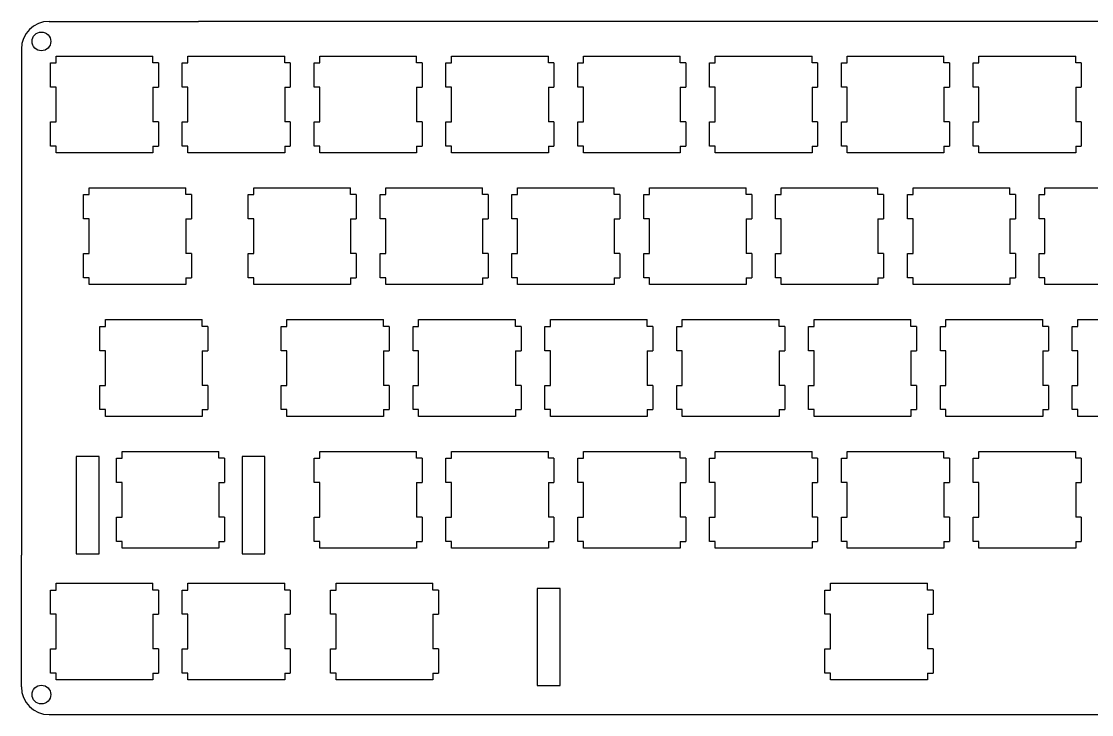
# Model space of a CAD drawing. Header units: millimetres. Extents: x 16 to 306, y 20 to 125.
# Drawn here: x 16 to 170.3, y 19.8 to 119.7 of the extents above; entities that cross this region are included whole.
import ezdxf

# ---------------------------------------------------------------- set-up
doc = ezdxf.new("R2010")
doc.units = ezdxf.units.MM
doc.layers.add('Layer_1', color=7, linetype='Continuous')

msp = doc.modelspace()

# ---------------------------------------------------------------- linework, layer by layer
at = {"layer": 'Layer_1', "linetype": 'ByBlock'}
for p, q in [((20.023, 119.716), (41.523, 119.716)), ((301.966, 119.718), (41.523, 119.716)), ((16.023, 115.716), (16.023, 42.775)), ((16.023, 23.775), (16.023, 42.775)), ((20.023, 19.775), (280.468, 19.775))]:
    msp.add_line(p, q, dxfattribs=at)
for points in [[(23.923, 56.968), (23.923, 42.968), (27.223, 42.968), (27.223, 56.968)], [(47.823, 56.968), (47.823, 42.968), (51.123, 42.968), (51.123, 56.968)], [(90.348, 37.968), (90.348, 23.968), (93.648, 23.968), (93.648, 37.968)], [(90.348, 37.968), (90.348, 23.968), (93.648, 23.968), (93.648, 37.968)]]:
    msp.add_lwpolyline(points, close=True, dxfattribs=at)
at = {"layer": 'Layer_1'}
for centre in [(18.905, 116.834), (18.905, 22.657)]:
    msp.add_circle(centre, 1.35, dxfattribs=at)
for centre, start, end in [((20.023, 115.716), 90, 180), ((20.023, 23.775), 180, 270)]:
    msp.add_arc(centre, 4, start, end, dxfattribs=at)
at = {"layer": 'Layer_1', "linetype": 'ByBlock'}
for points in [[(21.023, 114.718), (21.023, 114.718), (34.968, 114.718), (34.968, 114.718)], [(21.023, 113.739), (21.023, 113.739), (21.023, 114.718), (21.023, 114.718)], [(34.968, 113.739), (34.968, 113.739), (34.968, 114.718), (34.968, 114.718)], [(40.023, 114.718), (40.023, 114.718), (53.968, 114.718), (53.968, 114.718)], [(40.023, 113.739), (40.023, 113.739), (40.023, 114.718), (40.023, 114.718)], [(53.968, 113.739), (53.968, 113.739), (53.968, 114.718), (53.968, 114.718)], [(59.023, 114.718), (59.023, 114.718), (72.968, 114.718), (72.968, 114.718)], [(59.023, 113.739), (59.023, 113.739), (59.023, 114.718), (59.023, 114.718)], [(72.968, 113.739), (72.968, 113.739), (72.968, 114.718), (72.968, 114.718)], [(78.023, 114.718), (78.023, 114.718), (91.968, 114.718), (91.968, 114.718)], [(78.023, 113.739), (78.023, 113.739), (78.023, 114.718), (78.023, 114.718)], [(91.968, 113.739), (91.968, 113.739), (91.968, 114.718), (91.968, 114.718)], [(97.023, 114.718), (97.023, 114.718), (110.968, 114.718), (110.968, 114.718)], [(97.023, 113.739), (97.023, 113.739), (97.023, 114.718), (97.023, 114.718)], [(110.968, 113.739), (110.968, 113.739), (110.968, 114.718), (110.968, 114.718)], [(116.023, 114.718), (116.023, 114.718), (129.968, 114.718), (129.968, 114.718)], [(116.023, 113.739), (116.023, 113.739), (116.023, 114.718), (116.023, 114.718)], [(129.968, 113.739), (129.968, 113.739), (129.968, 114.718), (129.968, 114.718)], [(135.023, 114.718), (135.023, 114.718), (148.968, 114.718), (148.968, 114.718)], [(135.023, 113.739), (135.023, 113.739), (135.023, 114.718), (135.023, 114.718)], [(148.968, 113.739), (148.968, 113.739), (148.968, 114.718), (148.968, 114.718)], [(154.023, 114.718), (154.023, 114.718), (167.968, 114.718), (167.968, 114.718)], [(154.023, 113.739), (154.023, 113.739), (154.023, 114.718), (154.023, 114.718)], [(167.968, 113.739), (167.968, 113.739), (167.968, 114.718), (167.968, 114.718)], [(20.212, 110.245), (20.212, 110.245), (20.212, 113.739), (20.212, 113.739)], [(20.212, 113.739), (20.212, 113.739), (21.023, 113.739), (21.023, 113.739)], [(35.78, 113.739), (35.78, 113.739), (34.968, 113.739), (34.968, 113.739)], [(35.78, 113.739), (35.78, 113.739), (35.78, 110.245), (35.78, 110.245)], [(39.212, 110.245), (39.212, 110.245), (39.212, 113.739), (39.212, 113.739)], [(39.212, 113.739), (39.212, 113.739), (40.023, 113.739), (40.023, 113.739)], [(54.78, 113.739), (54.78, 113.739), (53.968, 113.739), (53.968, 113.739)], [(54.78, 113.739), (54.78, 113.739), (54.78, 110.245), (54.78, 110.245)], [(58.212, 110.245), (58.212, 110.245), (58.212, 113.739), (58.212, 113.739)], [(58.212, 113.739), (58.212, 113.739), (59.023, 113.739), (59.023, 113.739)], [(73.78, 113.739), (73.78, 113.739), (72.968, 113.739), (72.968, 113.739)], [(73.78, 113.739), (73.78, 113.739), (73.78, 110.245), (73.78, 110.245)], [(77.212, 110.245), (77.212, 110.245), (77.212, 113.739), (77.212, 113.739)], [(77.212, 113.739), (77.212, 113.739), (78.023, 113.739), (78.023, 113.739)], [(92.78, 113.739), (92.78, 113.739), (91.968, 113.739), (91.968, 113.739)], [(92.78, 113.739), (92.78, 113.739), (92.78, 110.245), (92.78, 110.245)], [(96.212, 110.245), (96.212, 110.245), (96.212, 113.739), (96.212, 113.739)], [(96.212, 113.739), (96.212, 113.739), (97.023, 113.739), (97.023, 113.739)], [(111.78, 113.739), (111.78, 113.739), (110.968, 113.739), (110.968, 113.739)], [(111.78, 113.739), (111.78, 113.739), (111.78, 110.245), (111.78, 110.245)], [(115.212, 110.245), (115.212, 110.245), (115.212, 113.739), (115.212, 113.739)], [(115.212, 113.739), (115.212, 113.739), (116.023, 113.739), (116.023, 113.739)], [(130.78, 113.739), (130.78, 113.739), (129.968, 113.739), (129.968, 113.739)], [(130.78, 113.739), (130.78, 113.739), (130.78, 110.245), (130.78, 110.245)], [(134.212, 110.245), (134.212, 110.245), (134.212, 113.739), (134.212, 113.739)], [(134.212, 113.739), (134.212, 113.739), (135.023, 113.739), (135.023, 113.739)], [(149.78, 113.739), (149.78, 113.739), (148.968, 113.739), (148.968, 113.739)], [(149.78, 113.739), (149.78, 113.739), (149.78, 110.245), (149.78, 110.245)], [(153.212, 110.245), (153.212, 110.245), (153.212, 113.739), (153.212, 113.739)], [(153.212, 113.739), (153.212, 113.739), (154.023, 113.739), (154.023, 113.739)], [(168.78, 113.739), (168.78, 113.739), (167.968, 113.739), (167.968, 113.739)], [(168.78, 113.739), (168.78, 113.739), (168.78, 110.245), (168.78, 110.245)], [(21.023, 110.245), (21.023, 110.245), (20.212, 110.245), (20.212, 110.245)], [(21.023, 105.245), (21.023, 105.245), (21.023, 110.245), (21.023, 110.245)], [(34.968, 110.245), (34.968, 110.245), (34.968, 105.245), (34.968, 105.245)], [(34.968, 110.245), (34.968, 110.245), (35.78, 110.245), (35.78, 110.245)], [(40.023, 110.245), (40.023, 110.245), (39.212, 110.245), (39.212, 110.245)], [(40.023, 105.245), (40.023, 105.245), (40.023, 110.245), (40.023, 110.245)], [(53.968, 110.245), (53.968, 110.245), (53.968, 105.245), (53.968, 105.245)], [(53.968, 110.245), (53.968, 110.245), (54.78, 110.245), (54.78, 110.245)], [(59.023, 110.245), (59.023, 110.245), (58.212, 110.245), (58.212, 110.245)], [(59.023, 105.245), (59.023, 105.245), (59.023, 110.245), (59.023, 110.245)], [(72.968, 110.245), (72.968, 110.245), (72.968, 105.245), (72.968, 105.245)], [(72.968, 110.245), (72.968, 110.245), (73.78, 110.245), (73.78, 110.245)], [(78.023, 110.245), (78.023, 110.245), (77.212, 110.245), (77.212, 110.245)], [(78.023, 105.245), (78.023, 105.245), (78.023, 110.245), (78.023, 110.245)], [(91.968, 110.245), (91.968, 110.245), (91.968, 105.245), (91.968, 105.245)], [(91.968, 110.245), (91.968, 110.245), (92.78, 110.245), (92.78, 110.245)], [(97.023, 110.245), (97.023, 110.245), (96.212, 110.245), (96.212, 110.245)], [(97.023, 105.245), (97.023, 105.245), (97.023, 110.245), (97.023, 110.245)], [(110.968, 110.245), (110.968, 110.245), (110.968, 105.245), (110.968, 105.245)], [(110.968, 110.245), (110.968, 110.245), (111.78, 110.245), (111.78, 110.245)], [(116.023, 110.245), (116.023, 110.245), (115.212, 110.245), (115.212, 110.245)], [(116.023, 105.245), (116.023, 105.245), (116.023, 110.245), (116.023, 110.245)], [(129.968, 110.245), (129.968, 110.245), (129.968, 105.245), (129.968, 105.245)], [(129.968, 110.245), (129.968, 110.245), (130.78, 110.245), (130.78, 110.245)], [(135.023, 110.245), (135.023, 110.245), (134.212, 110.245), (134.212, 110.245)], [(135.023, 105.245), (135.023, 105.245), (135.023, 110.245), (135.023, 110.245)], [(148.968, 110.245), (148.968, 110.245), (148.968, 105.245), (148.968, 105.245)], [(148.968, 110.245), (148.968, 110.245), (149.78, 110.245), (149.78, 110.245)], [(154.023, 110.245), (154.023, 110.245), (153.212, 110.245), (153.212, 110.245)], [(154.023, 105.245), (154.023, 105.245), (154.023, 110.245), (154.023, 110.245)], [(167.968, 110.245), (167.968, 110.245), (167.968, 105.245), (167.968, 105.245)], [(167.968, 110.245), (167.968, 110.245), (168.78, 110.245), (168.78, 110.245)], [(20.212, 101.751), (20.212, 101.751), (20.212, 105.245), (20.212, 105.245)], [(20.212, 105.245), (20.212, 105.245), (21.023, 105.245), (21.023, 105.245)], [(35.78, 105.245), (35.78, 105.245), (34.968, 105.245), (34.968, 105.245)], [(35.78, 105.245), (35.78, 105.245), (35.78, 101.751), (35.78, 101.751)], [(39.212, 101.751), (39.212, 101.751), (39.212, 105.245), (39.212, 105.245)], [(39.212, 105.245), (39.212, 105.245), (40.023, 105.245), (40.023, 105.245)], [(54.78, 105.245), (54.78, 105.245), (53.968, 105.245), (53.968, 105.245)], [(54.78, 105.245), (54.78, 105.245), (54.78, 101.751), (54.78, 101.751)], [(58.212, 101.751), (58.212, 101.751), (58.212, 105.245), (58.212, 105.245)], [(58.212, 105.245), (58.212, 105.245), (59.023, 105.245), (59.023, 105.245)], [(73.78, 105.245), (73.78, 105.245), (72.968, 105.245), (72.968, 105.245)], [(73.78, 105.245), (73.78, 105.245), (73.78, 101.751), (73.78, 101.751)], [(77.212, 101.751), (77.212, 101.751), (77.212, 105.245), (77.212, 105.245)], [(77.212, 105.245), (77.212, 105.245), (78.023, 105.245), (78.023, 105.245)], [(92.78, 105.245), (92.78, 105.245), (91.968, 105.245), (91.968, 105.245)], [(92.78, 105.245), (92.78, 105.245), (92.78, 101.751), (92.78, 101.751)], [(96.212, 101.751), (96.212, 101.751), (96.212, 105.245), (96.212, 105.245)], [(96.212, 105.245), (96.212, 105.245), (97.023, 105.245), (97.023, 105.245)], [(111.78, 105.245), (111.78, 105.245), (110.968, 105.245), (110.968, 105.245)], [(111.78, 105.245), (111.78, 105.245), (111.78, 101.751), (111.78, 101.751)], [(115.212, 101.751), (115.212, 101.751), (115.212, 105.245), (115.212, 105.245)], [(115.212, 105.245), (115.212, 105.245), (116.023, 105.245), (116.023, 105.245)], [(130.78, 105.245), (130.78, 105.245), (129.968, 105.245), (129.968, 105.245)], [(130.78, 105.245), (130.78, 105.245), (130.78, 101.751), (130.78, 101.751)], [(134.212, 101.751), (134.212, 101.751), (134.212, 105.245), (134.212, 105.245)], [(134.212, 105.245), (134.212, 105.245), (135.023, 105.245), (135.023, 105.245)], [(149.78, 105.245), (149.78, 105.245), (148.968, 105.245), (148.968, 105.245)], [(149.78, 105.245), (149.78, 105.245), (149.78, 101.751), (149.78, 101.751)], [(153.212, 101.751), (153.212, 101.751), (153.212, 105.245), (153.212, 105.245)], [(153.212, 105.245), (153.212, 105.245), (154.023, 105.245), (154.023, 105.245)], [(168.78, 105.245), (168.78, 105.245), (167.968, 105.245), (167.968, 105.245)], [(168.78, 105.245), (168.78, 105.245), (168.78, 101.751), (168.78, 101.751)], [(21.023, 101.751), (21.023, 101.751), (20.212, 101.751), (20.212, 101.751)], [(21.023, 100.773), (21.023, 100.773), (21.023, 101.751), (21.023, 101.751)], [(34.968, 100.773), (34.968, 100.773), (21.023, 100.773), (21.023, 100.773)], [(34.968, 101.751), (34.968, 101.751), (35.78, 101.751), (35.78, 101.751)], [(34.968, 101.751), (34.968, 101.751), (34.968, 100.773), (34.968, 100.773)], [(40.023, 101.751), (40.023, 101.751), (39.212, 101.751), (39.212, 101.751)], [(40.023, 100.773), (40.023, 100.773), (40.023, 101.751), (40.023, 101.751)], [(53.968, 100.773), (53.968, 100.773), (40.023, 100.773), (40.023, 100.773)], [(53.968, 101.751), (53.968, 101.751), (54.78, 101.751), (54.78, 101.751)], [(53.968, 101.751), (53.968, 101.751), (53.968, 100.773), (53.968, 100.773)], [(59.023, 101.751), (59.023, 101.751), (58.212, 101.751), (58.212, 101.751)], [(59.023, 100.773), (59.023, 100.773), (59.023, 101.751), (59.023, 101.751)], [(72.968, 100.773), (72.968, 100.773), (59.023, 100.773), (59.023, 100.773)], [(72.968, 101.751), (72.968, 101.751), (73.78, 101.751), (73.78, 101.751)], [(72.968, 101.751), (72.968, 101.751), (72.968, 100.773), (72.968, 100.773)], [(78.023, 101.751), (78.023, 101.751), (77.212, 101.751), (77.212, 101.751)], [(78.023, 100.773), (78.023, 100.773), (78.023, 101.751), (78.023, 101.751)], [(91.968, 100.773), (91.968, 100.773), (78.023, 100.773), (78.023, 100.773)], [(91.968, 101.751), (91.968, 101.751), (92.78, 101.751), (92.78, 101.751)], [(91.968, 101.751), (91.968, 101.751), (91.968, 100.773), (91.968, 100.773)], [(97.023, 101.751), (97.023, 101.751), (96.212, 101.751), (96.212, 101.751)], [(97.023, 100.773), (97.023, 100.773), (97.023, 101.751), (97.023, 101.751)], [(110.968, 100.773), (110.968, 100.773), (97.023, 100.773), (97.023, 100.773)], [(110.968, 101.751), (110.968, 101.751), (111.78, 101.751), (111.78, 101.751)], [(110.968, 101.751), (110.968, 101.751), (110.968, 100.773), (110.968, 100.773)], [(116.023, 101.751), (116.023, 101.751), (115.212, 101.751), (115.212, 101.751)], [(116.023, 100.773), (116.023, 100.773), (116.023, 101.751), (116.023, 101.751)], [(129.968, 100.773), (129.968, 100.773), (116.023, 100.773), (116.023, 100.773)], [(129.968, 101.751), (129.968, 101.751), (130.78, 101.751), (130.78, 101.751)], [(129.968, 101.751), (129.968, 101.751), (129.968, 100.773), (129.968, 100.773)], [(135.023, 101.751), (135.023, 101.751), (134.212, 101.751), (134.212, 101.751)], [(135.023, 100.773), (135.023, 100.773), (135.023, 101.751), (135.023, 101.751)], [(148.968, 100.773), (148.968, 100.773), (135.023, 100.773), (135.023, 100.773)], [(148.968, 101.751), (148.968, 101.751), (149.78, 101.751), (149.78, 101.751)], [(148.968, 101.751), (148.968, 101.751), (148.968, 100.773), (148.968, 100.773)], [(154.023, 101.751), (154.023, 101.751), (153.212, 101.751), (153.212, 101.751)], [(154.023, 100.773), (154.023, 100.773), (154.023, 101.751), (154.023, 101.751)], [(167.968, 100.773), (167.968, 100.773), (154.023, 100.773), (154.023, 100.773)], [(167.968, 101.751), (167.968, 101.751), (168.78, 101.751), (168.78, 101.751)], [(167.968, 101.751), (167.968, 101.751), (167.968, 100.773), (167.968, 100.773)], [(25.773, 95.718), (25.773, 95.718), (39.718, 95.718), (39.718, 95.718)], [(25.773, 94.739), (25.773, 94.739), (25.773, 95.718), (25.773, 95.718)], [(39.718, 94.739), (39.718, 94.739), (39.718, 95.718), (39.718, 95.718)], [(49.523, 95.718), (49.523, 95.718), (63.468, 95.718), (63.468, 95.718)], [(49.523, 94.739), (49.523, 94.739), (49.523, 95.718), (49.523, 95.718)], [(63.468, 94.739), (63.468, 94.739), (63.468, 95.718), (63.468, 95.718)], [(68.523, 95.718), (68.523, 95.718), (82.468, 95.718), (82.468, 95.718)], [(68.523, 94.739), (68.523, 94.739), (68.523, 95.718), (68.523, 95.718)], [(82.468, 94.739), (82.468, 94.739), (82.468, 95.718), (82.468, 95.718)], [(87.523, 95.718), (87.523, 95.718), (101.468, 95.718), (101.468, 95.718)], [(87.523, 94.739), (87.523, 94.739), (87.523, 95.718), (87.523, 95.718)], [(101.468, 94.739), (101.468, 94.739), (101.468, 95.718), (101.468, 95.718)], [(106.523, 95.718), (106.523, 95.718), (120.468, 95.718), (120.468, 95.718)], [(106.523, 94.739), (106.523, 94.739), (106.523, 95.718), (106.523, 95.718)], [(120.468, 94.739), (120.468, 94.739), (120.468, 95.718), (120.468, 95.718)], [(125.523, 95.718), (125.523, 95.718), (139.468, 95.718), (139.468, 95.718)], [(125.523, 94.739), (125.523, 94.739), (125.523, 95.718), (125.523, 95.718)], [(139.468, 94.739), (139.468, 94.739), (139.468, 95.718), (139.468, 95.718)], [(144.523, 95.718), (144.523, 95.718), (158.468, 95.718), (158.468, 95.718)], [(144.523, 94.739), (144.523, 94.739), (144.523, 95.718), (144.523, 95.718)], [(158.468, 94.739), (158.468, 94.739), (158.468, 95.718), (158.468, 95.718)], [(163.523, 95.718), (163.523, 95.718), (177.468, 95.718), (177.468, 95.718)], [(163.523, 94.739), (163.523, 94.739), (163.523, 95.718), (163.523, 95.718)], [(24.962, 91.245), (24.962, 91.245), (24.962, 94.739), (24.962, 94.739)], [(24.962, 94.739), (24.962, 94.739), (25.773, 94.739), (25.773, 94.739)], [(40.53, 94.739), (40.53, 94.739), (39.718, 94.739), (39.718, 94.739)], [(40.53, 94.739), (40.53, 94.739), (40.53, 91.245), (40.53, 91.245)], [(48.712, 91.245), (48.712, 91.245), (48.712, 94.739), (48.712, 94.739)], [(48.712, 94.739), (48.712, 94.739), (49.523, 94.739), (49.523, 94.739)], [(64.28, 94.739), (64.28, 94.739), (63.468, 94.739), (63.468, 94.739)], [(64.28, 94.739), (64.28, 94.739), (64.28, 91.245), (64.28, 91.245)], [(67.712, 91.245), (67.712, 91.245), (67.712, 94.739), (67.712, 94.739)], [(67.712, 94.739), (67.712, 94.739), (68.523, 94.739), (68.523, 94.739)], [(83.28, 94.739), (83.28, 94.739), (82.468, 94.739), (82.468, 94.739)], [(83.28, 94.739), (83.28, 94.739), (83.28, 91.245), (83.28, 91.245)], [(86.712, 91.245), (86.712, 91.245), (86.712, 94.739), (86.712, 94.739)], [(86.712, 94.739), (86.712, 94.739), (87.523, 94.739), (87.523, 94.739)], [(102.28, 94.739), (102.28, 94.739), (101.468, 94.739), (101.468, 94.739)], [(102.28, 94.739), (102.28, 94.739), (102.28, 91.245), (102.28, 91.245)], [(105.712, 91.245), (105.712, 91.245), (105.712, 94.739), (105.712, 94.739)], [(105.712, 94.739), (105.712, 94.739), (106.523, 94.739), (106.523, 94.739)], [(121.28, 94.739), (121.28, 94.739), (120.468, 94.739), (120.468, 94.739)], [(121.28, 94.739), (121.28, 94.739), (121.28, 91.245), (121.28, 91.245)], [(124.712, 91.245), (124.712, 91.245), (124.712, 94.739), (124.712, 94.739)], [(124.712, 94.739), (124.712, 94.739), (125.523, 94.739), (125.523, 94.739)], [(140.28, 94.739), (140.28, 94.739), (139.468, 94.739), (139.468, 94.739)], [(140.28, 94.739), (140.28, 94.739), (140.28, 91.245), (140.28, 91.245)], [(143.712, 91.245), (143.712, 91.245), (143.712, 94.739), (143.712, 94.739)], [(143.712, 94.739), (143.712, 94.739), (144.523, 94.739), (144.523, 94.739)], [(159.28, 94.739), (159.28, 94.739), (158.468, 94.739), (158.468, 94.739)], [(159.28, 94.739), (159.28, 94.739), (159.28, 91.245), (159.28, 91.245)], [(162.712, 91.245), (162.712, 91.245), (162.712, 94.739), (162.712, 94.739)], [(162.712, 94.739), (162.712, 94.739), (163.523, 94.739), (163.523, 94.739)], [(25.773, 91.245), (25.773, 91.245), (24.962, 91.245), (24.962, 91.245)], [(25.773, 86.245), (25.773, 86.245), (25.773, 91.245), (25.773, 91.245)], [(39.718, 91.245), (39.718, 91.245), (39.718, 86.245), (39.718, 86.245)], [(39.718, 91.245), (39.718, 91.245), (40.53, 91.245), (40.53, 91.245)], [(49.523, 91.245), (49.523, 91.245), (48.712, 91.245), (48.712, 91.245)], [(49.523, 86.245), (49.523, 86.245), (49.523, 91.245), (49.523, 91.245)], [(63.468, 91.245), (63.468, 91.245), (63.468, 86.245), (63.468, 86.245)], [(63.468, 91.245), (63.468, 91.245), (64.28, 91.245), (64.28, 91.245)], [(68.523, 91.245), (68.523, 91.245), (67.712, 91.245), (67.712, 91.245)], [(68.523, 86.245), (68.523, 86.245), (68.523, 91.245), (68.523, 91.245)], [(82.468, 91.245), (82.468, 91.245), (82.468, 86.245), (82.468, 86.245)], [(82.468, 91.245), (82.468, 91.245), (83.28, 91.245), (83.28, 91.245)], [(87.523, 91.245), (87.523, 91.245), (86.712, 91.245), (86.712, 91.245)], [(87.523, 86.245), (87.523, 86.245), (87.523, 91.245), (87.523, 91.245)], [(101.468, 91.245), (101.468, 91.245), (101.468, 86.245), (101.468, 86.245)], [(101.468, 91.245), (101.468, 91.245), (102.28, 91.245), (102.28, 91.245)], [(106.523, 91.245), (106.523, 91.245), (105.712, 91.245), (105.712, 91.245)], [(106.523, 86.245), (106.523, 86.245), (106.523, 91.245), (106.523, 91.245)], [(120.468, 91.245), (120.468, 91.245), (120.468, 86.245), (120.468, 86.245)], [(120.468, 91.245), (120.468, 91.245), (121.28, 91.245), (121.28, 91.245)], [(125.523, 91.245), (125.523, 91.245), (124.712, 91.245), (124.712, 91.245)], [(125.523, 86.245), (125.523, 86.245), (125.523, 91.245), (125.523, 91.245)], [(139.468, 91.245), (139.468, 91.245), (139.468, 86.245), (139.468, 86.245)], [(139.468, 91.245), (139.468, 91.245), (140.28, 91.245), (140.28, 91.245)], [(144.523, 91.245), (144.523, 91.245), (143.712, 91.245), (143.712, 91.245)], [(144.523, 86.245), (144.523, 86.245), (144.523, 91.245), (144.523, 91.245)], [(158.468, 91.245), (158.468, 91.245), (158.468, 86.245), (158.468, 86.245)], [(158.468, 91.245), (158.468, 91.245), (159.28, 91.245), (159.28, 91.245)], [(163.523, 91.245), (163.523, 91.245), (162.712, 91.245), (162.712, 91.245)], [(163.523, 86.245), (163.523, 86.245), (163.523, 91.245), (163.523, 91.245)], [(24.962, 82.751), (24.962, 82.751), (24.962, 86.245), (24.962, 86.245)], [(24.962, 86.245), (24.962, 86.245), (25.773, 86.245), (25.773, 86.245)], [(40.53, 86.245), (40.53, 86.245), (39.718, 86.245), (39.718, 86.245)], [(40.53, 86.245), (40.53, 86.245), (40.53, 82.751), (40.53, 82.751)], [(48.712, 82.751), (48.712, 82.751), (48.712, 86.245), (48.712, 86.245)], [(48.712, 86.245), (48.712, 86.245), (49.523, 86.245), (49.523, 86.245)], [(64.28, 86.245), (64.28, 86.245), (63.468, 86.245), (63.468, 86.245)], [(64.28, 86.245), (64.28, 86.245), (64.28, 82.751), (64.28, 82.751)], [(67.712, 82.751), (67.712, 82.751), (67.712, 86.245), (67.712, 86.245)], [(67.712, 86.245), (67.712, 86.245), (68.523, 86.245), (68.523, 86.245)], [(83.28, 86.245), (83.28, 86.245), (82.468, 86.245), (82.468, 86.245)], [(83.28, 86.245), (83.28, 86.245), (83.28, 82.751), (83.28, 82.751)], [(86.712, 82.751), (86.712, 82.751), (86.712, 86.245), (86.712, 86.245)], [(86.712, 86.245), (86.712, 86.245), (87.523, 86.245), (87.523, 86.245)], [(102.28, 86.245), (102.28, 86.245), (101.468, 86.245), (101.468, 86.245)], [(102.28, 86.245), (102.28, 86.245), (102.28, 82.751), (102.28, 82.751)], [(105.712, 82.751), (105.712, 82.751), (105.712, 86.245), (105.712, 86.245)], [(105.712, 86.245), (105.712, 86.245), (106.523, 86.245), (106.523, 86.245)], [(121.28, 86.245), (121.28, 86.245), (120.468, 86.245), (120.468, 86.245)], [(121.28, 86.245), (121.28, 86.245), (121.28, 82.751), (121.28, 82.751)], [(124.712, 82.751), (124.712, 82.751), (124.712, 86.245), (124.712, 86.245)], [(124.712, 86.245), (124.712, 86.245), (125.523, 86.245), (125.523, 86.245)], [(140.28, 86.245), (140.28, 86.245), (139.468, 86.245), (139.468, 86.245)], [(140.28, 86.245), (140.28, 86.245), (140.28, 82.751), (140.28, 82.751)], [(143.712, 82.751), (143.712, 82.751), (143.712, 86.245), (143.712, 86.245)], [(143.712, 86.245), (143.712, 86.245), (144.523, 86.245), (144.523, 86.245)], [(159.28, 86.245), (159.28, 86.245), (158.468, 86.245), (158.468, 86.245)], [(159.28, 86.245), (159.28, 86.245), (159.28, 82.751), (159.28, 82.751)], [(162.712, 82.751), (162.712, 82.751), (162.712, 86.245), (162.712, 86.245)], [(162.712, 86.245), (162.712, 86.245), (163.523, 86.245), (163.523, 86.245)], [(25.773, 82.751), (25.773, 82.751), (24.962, 82.751), (24.962, 82.751)], [(25.773, 81.773), (25.773, 81.773), (25.773, 82.751), (25.773, 82.751)], [(39.718, 81.773), (39.718, 81.773), (25.773, 81.773), (25.773, 81.773)], [(39.718, 82.751), (39.718, 82.751), (40.53, 82.751), (40.53, 82.751)], [(39.718, 82.751), (39.718, 82.751), (39.718, 81.773), (39.718, 81.773)], [(49.523, 82.751), (49.523, 82.751), (48.712, 82.751), (48.712, 82.751)], [(49.523, 81.773), (49.523, 81.773), (49.523, 82.751), (49.523, 82.751)], [(63.468, 81.773), (63.468, 81.773), (49.523, 81.773), (49.523, 81.773)], [(63.468, 82.751), (63.468, 82.751), (64.28, 82.751), (64.28, 82.751)], [(63.468, 82.751), (63.468, 82.751), (63.468, 81.773), (63.468, 81.773)], [(68.523, 82.751), (68.523, 82.751), (67.712, 82.751), (67.712, 82.751)], [(68.523, 81.773), (68.523, 81.773), (68.523, 82.751), (68.523, 82.751)], [(82.468, 81.773), (82.468, 81.773), (68.523, 81.773), (68.523, 81.773)], [(82.468, 82.751), (82.468, 82.751), (83.28, 82.751), (83.28, 82.751)], [(82.468, 82.751), (82.468, 82.751), (82.468, 81.773), (82.468, 81.773)], [(87.523, 82.751), (87.523, 82.751), (86.712, 82.751), (86.712, 82.751)], [(87.523, 81.773), (87.523, 81.773), (87.523, 82.751), (87.523, 82.751)], [(101.468, 81.773), (101.468, 81.773), (87.523, 81.773), (87.523, 81.773)], [(101.468, 82.751), (101.468, 82.751), (102.28, 82.751), (102.28, 82.751)], [(101.468, 82.751), (101.468, 82.751), (101.468, 81.773), (101.468, 81.773)], [(106.523, 82.751), (106.523, 82.751), (105.712, 82.751), (105.712, 82.751)], [(106.523, 81.773), (106.523, 81.773), (106.523, 82.751), (106.523, 82.751)], [(120.468, 81.773), (120.468, 81.773), (106.523, 81.773), (106.523, 81.773)], [(120.468, 82.751), (120.468, 82.751), (121.28, 82.751), (121.28, 82.751)], [(120.468, 82.751), (120.468, 82.751), (120.468, 81.773), (120.468, 81.773)], [(125.523, 82.751), (125.523, 82.751), (124.712, 82.751), (124.712, 82.751)], [(125.523, 81.773), (125.523, 81.773), (125.523, 82.751), (125.523, 82.751)], [(139.468, 81.773), (139.468, 81.773), (125.523, 81.773), (125.523, 81.773)], [(139.468, 82.751), (139.468, 82.751), (140.28, 82.751), (140.28, 82.751)], [(139.468, 82.751), (139.468, 82.751), (139.468, 81.773), (139.468, 81.773)], [(144.523, 82.751), (144.523, 82.751), (143.712, 82.751), (143.712, 82.751)], [(144.523, 81.773), (144.523, 81.773), (144.523, 82.751), (144.523, 82.751)], [(158.468, 81.773), (158.468, 81.773), (144.523, 81.773), (144.523, 81.773)], [(158.468, 82.751), (158.468, 82.751), (159.28, 82.751), (159.28, 82.751)], [(158.468, 82.751), (158.468, 82.751), (158.468, 81.773), (158.468, 81.773)], [(163.523, 82.751), (163.523, 82.751), (162.712, 82.751), (162.712, 82.751)], [(163.523, 81.773), (163.523, 81.773), (163.523, 82.751), (163.523, 82.751)], [(177.468, 81.773), (177.468, 81.773), (163.523, 81.773), (163.523, 81.773)], [(27.337, 72.245), (27.337, 72.245), (27.337, 75.739), (27.337, 75.739)], [(27.337, 75.739), (27.337, 75.739), (28.148, 75.739), (28.148, 75.739)], [(28.148, 76.718), (28.148, 76.718), (42.093, 76.718), (42.093, 76.718)], [(28.148, 75.739), (28.148, 75.739), (28.148, 76.718), (28.148, 76.718)], [(42.093, 75.739), (42.093, 75.739), (42.093, 76.718), (42.093, 76.718)], [(42.905, 75.739), (42.905, 75.739), (42.093, 75.739), (42.093, 75.739)], [(42.905, 75.739), (42.905, 75.739), (42.905, 72.245), (42.905, 72.245)], [(53.462, 72.245), (53.462, 72.245), (53.462, 75.739), (53.462, 75.739)], [(53.462, 75.739), (53.462, 75.739), (54.273, 75.739), (54.273, 75.739)], [(54.273, 76.718), (54.273, 76.718), (68.218, 76.718), (68.218, 76.718)], [(54.273, 75.739), (54.273, 75.739), (54.273, 76.718), (54.273, 76.718)], [(68.218, 75.739), (68.218, 75.739), (68.218, 76.718), (68.218, 76.718)], [(69.03, 75.739), (69.03, 75.739), (68.218, 75.739), (68.218, 75.739)], [(69.03, 75.739), (69.03, 75.739), (69.03, 72.245), (69.03, 72.245)], [(72.462, 72.245), (72.462, 72.245), (72.462, 75.739), (72.462, 75.739)], [(72.462, 75.739), (72.462, 75.739), (73.273, 75.739), (73.273, 75.739)], [(73.273, 76.718), (73.273, 76.718), (87.218, 76.718), (87.218, 76.718)], [(73.273, 75.739), (73.273, 75.739), (73.273, 76.718), (73.273, 76.718)], [(87.218, 75.739), (87.218, 75.739), (87.218, 76.718), (87.218, 76.718)], [(88.03, 75.739), (88.03, 75.739), (87.218, 75.739), (87.218, 75.739)], [(88.03, 75.739), (88.03, 75.739), (88.03, 72.245), (88.03, 72.245)], [(91.462, 72.245), (91.462, 72.245), (91.462, 75.739), (91.462, 75.739)], [(91.462, 75.739), (91.462, 75.739), (92.273, 75.739), (92.273, 75.739)], [(92.273, 76.718), (92.273, 76.718), (106.218, 76.718), (106.218, 76.718)], [(92.273, 75.739), (92.273, 75.739), (92.273, 76.718), (92.273, 76.718)], [(106.218, 75.739), (106.218, 75.739), (106.218, 76.718), (106.218, 76.718)], [(107.03, 75.739), (107.03, 75.739), (106.218, 75.739), (106.218, 75.739)], [(107.03, 75.739), (107.03, 75.739), (107.03, 72.245), (107.03, 72.245)], [(110.462, 72.245), (110.462, 72.245), (110.462, 75.739), (110.462, 75.739)], [(110.462, 75.739), (110.462, 75.739), (111.273, 75.739), (111.273, 75.739)], [(111.273, 76.718), (111.273, 76.718), (125.218, 76.718), (125.218, 76.718)], [(111.273, 75.739), (111.273, 75.739), (111.273, 76.718), (111.273, 76.718)], [(125.218, 75.739), (125.218, 75.739), (125.218, 76.718), (125.218, 76.718)], [(126.03, 75.739), (126.03, 75.739), (125.218, 75.739), (125.218, 75.739)], [(126.03, 75.739), (126.03, 75.739), (126.03, 72.245), (126.03, 72.245)], [(129.462, 72.245), (129.462, 72.245), (129.462, 75.739), (129.462, 75.739)], [(129.462, 75.739), (129.462, 75.739), (130.273, 75.739), (130.273, 75.739)], [(130.273, 76.718), (130.273, 76.718), (144.218, 76.718), (144.218, 76.718)], [(130.273, 75.739), (130.273, 75.739), (130.273, 76.718), (130.273, 76.718)], [(144.218, 75.739), (144.218, 75.739), (144.218, 76.718), (144.218, 76.718)], [(145.03, 75.739), (145.03, 75.739), (144.218, 75.739), (144.218, 75.739)], [(145.03, 75.739), (145.03, 75.739), (145.03, 72.245), (145.03, 72.245)], [(148.462, 72.245), (148.462, 72.245), (148.462, 75.739), (148.462, 75.739)], [(148.462, 75.739), (148.462, 75.739), (149.273, 75.739), (149.273, 75.739)], [(149.273, 76.718), (149.273, 76.718), (163.218, 76.718), (163.218, 76.718)], [(149.273, 75.739), (149.273, 75.739), (149.273, 76.718), (149.273, 76.718)], [(163.218, 75.739), (163.218, 75.739), (163.218, 76.718), (163.218, 76.718)], [(164.03, 75.739), (164.03, 75.739), (163.218, 75.739), (163.218, 75.739)], [(164.03, 75.739), (164.03, 75.739), (164.03, 72.245), (164.03, 72.245)], [(167.462, 72.245), (167.462, 72.245), (167.462, 75.739), (167.462, 75.739)], [(167.462, 75.739), (167.462, 75.739), (168.273, 75.739), (168.273, 75.739)], [(168.273, 76.718), (168.273, 76.718), (182.218, 76.718), (182.218, 76.718)], [(168.273, 75.739), (168.273, 75.739), (168.273, 76.718), (168.273, 76.718)], [(28.148, 72.245), (28.148, 72.245), (27.337, 72.245), (27.337, 72.245)], [(28.148, 67.245), (28.148, 67.245), (28.148, 72.245), (28.148, 72.245)], [(42.093, 72.245), (42.093, 72.245), (42.093, 67.245), (42.093, 67.245)], [(42.093, 72.245), (42.093, 72.245), (42.905, 72.245), (42.905, 72.245)], [(54.273, 72.245), (54.273, 72.245), (53.462, 72.245), (53.462, 72.245)], [(54.273, 67.245), (54.273, 67.245), (54.273, 72.245), (54.273, 72.245)], [(68.218, 72.245), (68.218, 72.245), (68.218, 67.245), (68.218, 67.245)], [(68.218, 72.245), (68.218, 72.245), (69.03, 72.245), (69.03, 72.245)], [(73.273, 72.245), (73.273, 72.245), (72.462, 72.245), (72.462, 72.245)], [(73.273, 67.245), (73.273, 67.245), (73.273, 72.245), (73.273, 72.245)], [(87.218, 72.245), (87.218, 72.245), (87.218, 67.245), (87.218, 67.245)], [(87.218, 72.245), (87.218, 72.245), (88.03, 72.245), (88.03, 72.245)], [(92.273, 72.245), (92.273, 72.245), (91.462, 72.245), (91.462, 72.245)], [(92.273, 67.245), (92.273, 67.245), (92.273, 72.245), (92.273, 72.245)], [(106.218, 72.245), (106.218, 72.245), (106.218, 67.245), (106.218, 67.245)], [(106.218, 72.245), (106.218, 72.245), (107.03, 72.245), (107.03, 72.245)], [(111.273, 72.245), (111.273, 72.245), (110.462, 72.245), (110.462, 72.245)], [(111.273, 67.245), (111.273, 67.245), (111.273, 72.245), (111.273, 72.245)], [(125.218, 72.245), (125.218, 72.245), (125.218, 67.245), (125.218, 67.245)], [(125.218, 72.245), (125.218, 72.245), (126.03, 72.245), (126.03, 72.245)], [(130.273, 72.245), (130.273, 72.245), (129.462, 72.245), (129.462, 72.245)], [(130.273, 67.245), (130.273, 67.245), (130.273, 72.245), (130.273, 72.245)], [(144.218, 72.245), (144.218, 72.245), (144.218, 67.245), (144.218, 67.245)], [(144.218, 72.245), (144.218, 72.245), (145.03, 72.245), (145.03, 72.245)], [(149.273, 72.245), (149.273, 72.245), (148.462, 72.245), (148.462, 72.245)], [(149.273, 67.245), (149.273, 67.245), (149.273, 72.245), (149.273, 72.245)], [(163.218, 72.245), (163.218, 72.245), (163.218, 67.245), (163.218, 67.245)], [(163.218, 72.245), (163.218, 72.245), (164.03, 72.245), (164.03, 72.245)], [(168.273, 72.245), (168.273, 72.245), (167.462, 72.245), (167.462, 72.245)], [(168.273, 67.245), (168.273, 67.245), (168.273, 72.245), (168.273, 72.245)], [(27.337, 63.751), (27.337, 63.751), (27.337, 67.245), (27.337, 67.245)], [(27.337, 67.245), (27.337, 67.245), (28.148, 67.245), (28.148, 67.245)], [(42.905, 67.245), (42.905, 67.245), (42.093, 67.245), (42.093, 67.245)], [(42.905, 67.245), (42.905, 67.245), (42.905, 63.751), (42.905, 63.751)], [(53.462, 63.751), (53.462, 63.751), (53.462, 67.245), (53.462, 67.245)], [(53.462, 67.245), (53.462, 67.245), (54.273, 67.245), (54.273, 67.245)], [(69.03, 67.245), (69.03, 67.245), (68.218, 67.245), (68.218, 67.245)], [(69.03, 67.245), (69.03, 67.245), (69.03, 63.751), (69.03, 63.751)], [(72.462, 63.751), (72.462, 63.751), (72.462, 67.245), (72.462, 67.245)], [(72.462, 67.245), (72.462, 67.245), (73.273, 67.245), (73.273, 67.245)], [(88.03, 67.245), (88.03, 67.245), (87.218, 67.245), (87.218, 67.245)], [(88.03, 67.245), (88.03, 67.245), (88.03, 63.751), (88.03, 63.751)], [(91.462, 63.751), (91.462, 63.751), (91.462, 67.245), (91.462, 67.245)], [(91.462, 67.245), (91.462, 67.245), (92.273, 67.245), (92.273, 67.245)], [(107.03, 67.245), (107.03, 67.245), (106.218, 67.245), (106.218, 67.245)], [(107.03, 67.245), (107.03, 67.245), (107.03, 63.751), (107.03, 63.751)], [(110.462, 63.751), (110.462, 63.751), (110.462, 67.245), (110.462, 67.245)], [(110.462, 67.245), (110.462, 67.245), (111.273, 67.245), (111.273, 67.245)], [(126.03, 67.245), (126.03, 67.245), (125.218, 67.245), (125.218, 67.245)], [(126.03, 67.245), (126.03, 67.245), (126.03, 63.751), (126.03, 63.751)], [(129.462, 63.751), (129.462, 63.751), (129.462, 67.245), (129.462, 67.245)], [(129.462, 67.245), (129.462, 67.245), (130.273, 67.245), (130.273, 67.245)], [(145.03, 67.245), (145.03, 67.245), (144.218, 67.245), (144.218, 67.245)], [(145.03, 67.245), (145.03, 67.245), (145.03, 63.751), (145.03, 63.751)], [(148.462, 63.751), (148.462, 63.751), (148.462, 67.245), (148.462, 67.245)], [(148.462, 67.245), (148.462, 67.245), (149.273, 67.245), (149.273, 67.245)], [(164.03, 67.245), (164.03, 67.245), (163.218, 67.245), (163.218, 67.245)], [(164.03, 67.245), (164.03, 67.245), (164.03, 63.751), (164.03, 63.751)], [(167.462, 63.751), (167.462, 63.751), (167.462, 67.245), (167.462, 67.245)], [(167.462, 67.245), (167.462, 67.245), (168.273, 67.245), (168.273, 67.245)], [(28.148, 63.751), (28.148, 63.751), (27.337, 63.751), (27.337, 63.751)], [(28.148, 62.773), (28.148, 62.773), (28.148, 63.751), (28.148, 63.751)], [(42.093, 63.751), (42.093, 63.751), (42.905, 63.751), (42.905, 63.751)], [(42.093, 63.751), (42.093, 63.751), (42.093, 62.773), (42.093, 62.773)], [(54.273, 63.751), (54.273, 63.751), (53.462, 63.751), (53.462, 63.751)], [(54.273, 62.773), (54.273, 62.773), (54.273, 63.751), (54.273, 63.751)], [(68.218, 63.751), (68.218, 63.751), (69.03, 63.751), (69.03, 63.751)], [(68.218, 63.751), (68.218, 63.751), (68.218, 62.773), (68.218, 62.773)], [(73.273, 63.751), (73.273, 63.751), (72.462, 63.751), (72.462, 63.751)], [(73.273, 62.773), (73.273, 62.773), (73.273, 63.751), (73.273, 63.751)], [(87.218, 63.751), (87.218, 63.751), (88.03, 63.751), (88.03, 63.751)], [(87.218, 63.751), (87.218, 63.751), (87.218, 62.773), (87.218, 62.773)], [(92.273, 63.751), (92.273, 63.751), (91.462, 63.751), (91.462, 63.751)], [(92.273, 62.773), (92.273, 62.773), (92.273, 63.751), (92.273, 63.751)], [(106.218, 63.751), (106.218, 63.751), (107.03, 63.751), (107.03, 63.751)], [(106.218, 63.751), (106.218, 63.751), (106.218, 62.773), (106.218, 62.773)], [(111.273, 63.751), (111.273, 63.751), (110.462, 63.751), (110.462, 63.751)], [(111.273, 62.773), (111.273, 62.773), (111.273, 63.751), (111.273, 63.751)], [(125.218, 63.751), (125.218, 63.751), (126.03, 63.751), (126.03, 63.751)], [(125.218, 63.751), (125.218, 63.751), (125.218, 62.773), (125.218, 62.773)], [(130.273, 63.751), (130.273, 63.751), (129.462, 63.751), (129.462, 63.751)], [(130.273, 62.773), (130.273, 62.773), (130.273, 63.751), (130.273, 63.751)], [(144.218, 63.751), (144.218, 63.751), (145.03, 63.751), (145.03, 63.751)], [(144.218, 63.751), (144.218, 63.751), (144.218, 62.773), (144.218, 62.773)], [(149.273, 63.751), (149.273, 63.751), (148.462, 63.751), (148.462, 63.751)], [(149.273, 62.773), (149.273, 62.773), (149.273, 63.751), (149.273, 63.751)], [(163.218, 63.751), (163.218, 63.751), (164.03, 63.751), (164.03, 63.751)], [(163.218, 63.751), (163.218, 63.751), (163.218, 62.773), (163.218, 62.773)], [(168.273, 63.751), (168.273, 63.751), (167.462, 63.751), (167.462, 63.751)], [(168.273, 62.773), (168.273, 62.773), (168.273, 63.751), (168.273, 63.751)], [(42.093, 62.773), (42.093, 62.773), (28.148, 62.773), (28.148, 62.773)], [(68.218, 62.773), (68.218, 62.773), (54.273, 62.773), (54.273, 62.773)], [(87.218, 62.773), (87.218, 62.773), (73.273, 62.773), (73.273, 62.773)], [(106.218, 62.773), (106.218, 62.773), (92.273, 62.773), (92.273, 62.773)], [(125.218, 62.773), (125.218, 62.773), (111.273, 62.773), (111.273, 62.773)], [(144.218, 62.773), (144.218, 62.773), (130.273, 62.773), (130.273, 62.773)], [(163.218, 62.773), (163.218, 62.773), (149.273, 62.773), (149.273, 62.773)], [(182.218, 62.773), (182.218, 62.773), (168.273, 62.773), (168.273, 62.773)], [(30.523, 57.718), (30.523, 57.718), (44.468, 57.718), (44.468, 57.718)], [(30.523, 56.739), (30.523, 56.739), (30.523, 57.718), (30.523, 57.718)], [(44.468, 56.739), (44.468, 56.739), (44.468, 57.718), (44.468, 57.718)], [(59.023, 57.718), (59.023, 57.718), (72.968, 57.718), (72.968, 57.718)], [(59.023, 56.739), (59.023, 56.739), (59.023, 57.718), (59.023, 57.718)], [(72.968, 56.739), (72.968, 56.739), (72.968, 57.718), (72.968, 57.718)], [(78.023, 57.718), (78.023, 57.718), (91.968, 57.718), (91.968, 57.718)], [(78.023, 56.739), (78.023, 56.739), (78.023, 57.718), (78.023, 57.718)], [(91.968, 56.739), (91.968, 56.739), (91.968, 57.718), (91.968, 57.718)], [(97.023, 57.718), (97.023, 57.718), (110.968, 57.718), (110.968, 57.718)], [(97.023, 56.739), (97.023, 56.739), (97.023, 57.718), (97.023, 57.718)], [(110.968, 56.739), (110.968, 56.739), (110.968, 57.718), (110.968, 57.718)], [(116.023, 57.718), (116.023, 57.718), (129.968, 57.718), (129.968, 57.718)], [(116.023, 56.739), (116.023, 56.739), (116.023, 57.718), (116.023, 57.718)], [(129.968, 56.739), (129.968, 56.739), (129.968, 57.718), (129.968, 57.718)], [(135.023, 57.718), (135.023, 57.718), (148.968, 57.718), (148.968, 57.718)], [(135.023, 56.739), (135.023, 56.739), (135.023, 57.718), (135.023, 57.718)], [(148.968, 56.739), (148.968, 56.739), (148.968, 57.718), (148.968, 57.718)], [(154.023, 57.718), (154.023, 57.718), (167.968, 57.718), (167.968, 57.718)], [(154.023, 56.739), (154.023, 56.739), (154.023, 57.718), (154.023, 57.718)], [(167.968, 56.739), (167.968, 56.739), (167.968, 57.718), (167.968, 57.718)], [(29.712, 53.245), (29.712, 53.245), (29.712, 56.739), (29.712, 56.739)], [(29.712, 56.739), (29.712, 56.739), (30.523, 56.739), (30.523, 56.739)], [(45.28, 56.739), (45.28, 56.739), (44.468, 56.739), (44.468, 56.739)], [(45.28, 56.739), (45.28, 56.739), (45.28, 53.245), (45.28, 53.245)], [(58.212, 53.245), (58.212, 53.245), (58.212, 56.739), (58.212, 56.739)], [(58.212, 56.739), (58.212, 56.739), (59.023, 56.739), (59.023, 56.739)], [(73.78, 56.739), (73.78, 56.739), (72.968, 56.739), (72.968, 56.739)], [(73.78, 56.739), (73.78, 56.739), (73.78, 53.245), (73.78, 53.245)], [(77.212, 53.245), (77.212, 53.245), (77.212, 56.739), (77.212, 56.739)], [(77.212, 56.739), (77.212, 56.739), (78.023, 56.739), (78.023, 56.739)], [(92.78, 56.739), (92.78, 56.739), (91.968, 56.739), (91.968, 56.739)], [(92.78, 56.739), (92.78, 56.739), (92.78, 53.245), (92.78, 53.245)], [(96.212, 53.245), (96.212, 53.245), (96.212, 56.739), (96.212, 56.739)], [(96.212, 56.739), (96.212, 56.739), (97.023, 56.739), (97.023, 56.739)], [(111.78, 56.739), (111.78, 56.739), (110.968, 56.739), (110.968, 56.739)], [(111.78, 56.739), (111.78, 56.739), (111.78, 53.245), (111.78, 53.245)], [(115.212, 53.245), (115.212, 53.245), (115.212, 56.739), (115.212, 56.739)], [(115.212, 56.739), (115.212, 56.739), (116.023, 56.739), (116.023, 56.739)], [(130.78, 56.739), (130.78, 56.739), (129.968, 56.739), (129.968, 56.739)], [(130.78, 56.739), (130.78, 56.739), (130.78, 53.245), (130.78, 53.245)], [(134.212, 53.245), (134.212, 53.245), (134.212, 56.739), (134.212, 56.739)], [(134.212, 56.739), (134.212, 56.739), (135.023, 56.739), (135.023, 56.739)], [(149.78, 56.739), (149.78, 56.739), (148.968, 56.739), (148.968, 56.739)], [(149.78, 56.739), (149.78, 56.739), (149.78, 53.245), (149.78, 53.245)], [(153.212, 53.245), (153.212, 53.245), (153.212, 56.739), (153.212, 56.739)], [(153.212, 56.739), (153.212, 56.739), (154.023, 56.739), (154.023, 56.739)], [(168.78, 56.739), (168.78, 56.739), (167.968, 56.739), (167.968, 56.739)], [(168.78, 56.739), (168.78, 56.739), (168.78, 53.245), (168.78, 53.245)], [(30.523, 53.245), (30.523, 53.245), (29.712, 53.245), (29.712, 53.245)], [(30.523, 48.245), (30.523, 48.245), (30.523, 53.245), (30.523, 53.245)], [(44.468, 53.245), (44.468, 53.245), (44.468, 48.245), (44.468, 48.245)], [(44.468, 53.245), (44.468, 53.245), (45.28, 53.245), (45.28, 53.245)], [(59.023, 53.245), (59.023, 53.245), (58.212, 53.245), (58.212, 53.245)], [(59.023, 48.245), (59.023, 48.245), (59.023, 53.245), (59.023, 53.245)], [(72.968, 53.245), (72.968, 53.245), (72.968, 48.245), (72.968, 48.245)], [(72.968, 53.245), (72.968, 53.245), (73.78, 53.245), (73.78, 53.245)], [(78.023, 53.245), (78.023, 53.245), (77.212, 53.245), (77.212, 53.245)], [(78.023, 48.245), (78.023, 48.245), (78.023, 53.245), (78.023, 53.245)], [(91.968, 53.245), (91.968, 53.245), (91.968, 48.245), (91.968, 48.245)], [(91.968, 53.245), (91.968, 53.245), (92.78, 53.245), (92.78, 53.245)], [(97.023, 53.245), (97.023, 53.245), (96.212, 53.245), (96.212, 53.245)], [(97.023, 48.245), (97.023, 48.245), (97.023, 53.245), (97.023, 53.245)], [(110.968, 53.245), (110.968, 53.245), (110.968, 48.245), (110.968, 48.245)], [(110.968, 53.245), (110.968, 53.245), (111.78, 53.245), (111.78, 53.245)], [(116.023, 53.245), (116.023, 53.245), (115.212, 53.245), (115.212, 53.245)], [(116.023, 48.245), (116.023, 48.245), (116.023, 53.245), (116.023, 53.245)], [(129.968, 53.245), (129.968, 53.245), (129.968, 48.245), (129.968, 48.245)], [(129.968, 53.245), (129.968, 53.245), (130.78, 53.245), (130.78, 53.245)], [(135.023, 53.245), (135.023, 53.245), (134.212, 53.245), (134.212, 53.245)], [(135.023, 48.245), (135.023, 48.245), (135.023, 53.245), (135.023, 53.245)], [(148.968, 53.245), (148.968, 53.245), (148.968, 48.245), (148.968, 48.245)], [(148.968, 53.245), (148.968, 53.245), (149.78, 53.245), (149.78, 53.245)], [(154.023, 53.245), (154.023, 53.245), (153.212, 53.245), (153.212, 53.245)], [(154.023, 48.245), (154.023, 48.245), (154.023, 53.245), (154.023, 53.245)], [(167.968, 53.245), (167.968, 53.245), (167.968, 48.245), (167.968, 48.245)], [(167.968, 53.245), (167.968, 53.245), (168.78, 53.245), (168.78, 53.245)], [(29.712, 44.751), (29.712, 44.751), (29.712, 48.245), (29.712, 48.245)], [(29.712, 48.245), (29.712, 48.245), (30.523, 48.245), (30.523, 48.245)], [(45.28, 48.245), (45.28, 48.245), (44.468, 48.245), (44.468, 48.245)], [(45.28, 48.245), (45.28, 48.245), (45.28, 44.751), (45.28, 44.751)], [(58.212, 44.751), (58.212, 44.751), (58.212, 48.245), (58.212, 48.245)], [(58.212, 48.245), (58.212, 48.245), (59.023, 48.245), (59.023, 48.245)], [(73.78, 48.245), (73.78, 48.245), (72.968, 48.245), (72.968, 48.245)], [(73.78, 48.245), (73.78, 48.245), (73.78, 44.751), (73.78, 44.751)], [(77.212, 44.751), (77.212, 44.751), (77.212, 48.245), (77.212, 48.245)], [(77.212, 48.245), (77.212, 48.245), (78.023, 48.245), (78.023, 48.245)], [(92.78, 48.245), (92.78, 48.245), (91.968, 48.245), (91.968, 48.245)], [(92.78, 48.245), (92.78, 48.245), (92.78, 44.751), (92.78, 44.751)], [(96.212, 44.751), (96.212, 44.751), (96.212, 48.245), (96.212, 48.245)], [(96.212, 48.245), (96.212, 48.245), (97.023, 48.245), (97.023, 48.245)], [(111.78, 48.245), (111.78, 48.245), (110.968, 48.245), (110.968, 48.245)], [(111.78, 48.245), (111.78, 48.245), (111.78, 44.751), (111.78, 44.751)], [(115.212, 44.751), (115.212, 44.751), (115.212, 48.245), (115.212, 48.245)], [(115.212, 48.245), (115.212, 48.245), (116.023, 48.245), (116.023, 48.245)], [(130.78, 48.245), (130.78, 48.245), (129.968, 48.245), (129.968, 48.245)], [(130.78, 48.245), (130.78, 48.245), (130.78, 44.751), (130.78, 44.751)], [(134.212, 44.751), (134.212, 44.751), (134.212, 48.245), (134.212, 48.245)], [(134.212, 48.245), (134.212, 48.245), (135.023, 48.245), (135.023, 48.245)], [(149.78, 48.245), (149.78, 48.245), (148.968, 48.245), (148.968, 48.245)], [(149.78, 48.245), (149.78, 48.245), (149.78, 44.751), (149.78, 44.751)], [(153.212, 44.751), (153.212, 44.751), (153.212, 48.245), (153.212, 48.245)], [(153.212, 48.245), (153.212, 48.245), (154.023, 48.245), (154.023, 48.245)], [(168.78, 48.245), (168.78, 48.245), (167.968, 48.245), (167.968, 48.245)], [(168.78, 48.245), (168.78, 48.245), (168.78, 44.751), (168.78, 44.751)], [(30.523, 44.751), (30.523, 44.751), (29.712, 44.751), (29.712, 44.751)], [(30.523, 43.773), (30.523, 43.773), (30.523, 44.751), (30.523, 44.751)], [(44.468, 44.751), (44.468, 44.751), (45.28, 44.751), (45.28, 44.751)], [(44.468, 44.751), (44.468, 44.751), (44.468, 43.773), (44.468, 43.773)], [(59.023, 44.751), (59.023, 44.751), (58.212, 44.751), (58.212, 44.751)], [(59.023, 43.773), (59.023, 43.773), (59.023, 44.751), (59.023, 44.751)], [(72.968, 44.751), (72.968, 44.751), (73.78, 44.751), (73.78, 44.751)], [(72.968, 44.751), (72.968, 44.751), (72.968, 43.773), (72.968, 43.773)], [(78.023, 44.751), (78.023, 44.751), (77.212, 44.751), (77.212, 44.751)], [(78.023, 43.773), (78.023, 43.773), (78.023, 44.751), (78.023, 44.751)], [(91.968, 44.751), (91.968, 44.751), (92.78, 44.751), (92.78, 44.751)], [(91.968, 44.751), (91.968, 44.751), (91.968, 43.773), (91.968, 43.773)], [(97.023, 44.751), (97.023, 44.751), (96.212, 44.751), (96.212, 44.751)], [(97.023, 43.773), (97.023, 43.773), (97.023, 44.751), (97.023, 44.751)], [(110.968, 44.751), (110.968, 44.751), (111.78, 44.751), (111.78, 44.751)], [(110.968, 44.751), (110.968, 44.751), (110.968, 43.773), (110.968, 43.773)], [(116.023, 44.751), (116.023, 44.751), (115.212, 44.751), (115.212, 44.751)], [(116.023, 43.773), (116.023, 43.773), (116.023, 44.751), (116.023, 44.751)], [(129.968, 44.751), (129.968, 44.751), (130.78, 44.751), (130.78, 44.751)], [(129.968, 44.751), (129.968, 44.751), (129.968, 43.773), (129.968, 43.773)], [(135.023, 44.751), (135.023, 44.751), (134.212, 44.751), (134.212, 44.751)], [(135.023, 43.773), (135.023, 43.773), (135.023, 44.751), (135.023, 44.751)], [(148.968, 44.751), (148.968, 44.751), (149.78, 44.751), (149.78, 44.751)], [(148.968, 44.751), (148.968, 44.751), (148.968, 43.773), (148.968, 43.773)], [(154.023, 44.751), (154.023, 44.751), (153.212, 44.751), (153.212, 44.751)], [(154.023, 43.773), (154.023, 43.773), (154.023, 44.751), (154.023, 44.751)], [(167.968, 44.751), (167.968, 44.751), (168.78, 44.751), (168.78, 44.751)], [(167.968, 44.751), (167.968, 44.751), (167.968, 43.773), (167.968, 43.773)], [(44.468, 43.773), (44.468, 43.773), (30.523, 43.773), (30.523, 43.773)], [(72.968, 43.773), (72.968, 43.773), (59.023, 43.773), (59.023, 43.773)], [(91.968, 43.773), (91.968, 43.773), (78.023, 43.773), (78.023, 43.773)], [(110.968, 43.773), (110.968, 43.773), (97.023, 43.773), (97.023, 43.773)], [(129.968, 43.773), (129.968, 43.773), (116.023, 43.773), (116.023, 43.773)], [(148.968, 43.773), (148.968, 43.773), (135.023, 43.773), (135.023, 43.773)], [(167.968, 43.773), (167.968, 43.773), (154.023, 43.773), (154.023, 43.773)], [(21.023, 38.718), (21.023, 38.718), (34.968, 38.718), (34.968, 38.718)], [(21.023, 37.739), (21.023, 37.739), (21.023, 38.718), (21.023, 38.718)], [(34.968, 37.739), (34.968, 37.739), (34.968, 38.718), (34.968, 38.718)], [(40.023, 38.718), (40.023, 38.718), (53.968, 38.718), (53.968, 38.718)], [(40.023, 37.739), (40.023, 37.739), (40.023, 38.718), (40.023, 38.718)], [(53.968, 37.739), (53.968, 37.739), (53.968, 38.718), (53.968, 38.718)], [(61.398, 38.718), (61.398, 38.718), (75.343, 38.718), (75.343, 38.718)], [(61.398, 37.739), (61.398, 37.739), (61.398, 38.718), (61.398, 38.718)], [(75.343, 37.739), (75.343, 37.739), (75.343, 38.718), (75.343, 38.718)], [(132.648, 38.718), (132.648, 38.718), (146.593, 38.718), (146.593, 38.718)], [(132.648, 37.739), (132.648, 37.739), (132.648, 38.718), (132.648, 38.718)], [(146.593, 37.739), (146.593, 37.739), (146.593, 38.718), (146.593, 38.718)], [(20.212, 34.245), (20.212, 34.245), (20.212, 37.739), (20.212, 37.739)], [(20.212, 37.739), (20.212, 37.739), (21.023, 37.739), (21.023, 37.739)], [(35.78, 37.739), (35.78, 37.739), (34.968, 37.739), (34.968, 37.739)], [(35.78, 37.739), (35.78, 37.739), (35.78, 34.245), (35.78, 34.245)], [(39.212, 34.245), (39.212, 34.245), (39.212, 37.739), (39.212, 37.739)], [(39.212, 37.739), (39.212, 37.739), (40.023, 37.739), (40.023, 37.739)], [(54.78, 37.739), (54.78, 37.739), (53.968, 37.739), (53.968, 37.739)], [(54.78, 37.739), (54.78, 37.739), (54.78, 34.245), (54.78, 34.245)], [(60.587, 34.245), (60.587, 34.245), (60.587, 37.739), (60.587, 37.739)], [(60.587, 37.739), (60.587, 37.739), (61.398, 37.739), (61.398, 37.739)], [(76.155, 37.739), (76.155, 37.739), (75.343, 37.739), (75.343, 37.739)], [(76.155, 37.739), (76.155, 37.739), (76.155, 34.245), (76.155, 34.245)], [(131.837, 34.245), (131.837, 34.245), (131.837, 37.739), (131.837, 37.739)], [(131.837, 37.739), (131.837, 37.739), (132.648, 37.739), (132.648, 37.739)], [(147.405, 37.739), (147.405, 37.739), (146.593, 37.739), (146.593, 37.739)], [(147.405, 37.739), (147.405, 37.739), (147.405, 34.245), (147.405, 34.245)], [(21.023, 34.245), (21.023, 34.245), (20.212, 34.245), (20.212, 34.245)], [(21.023, 29.245), (21.023, 29.245), (21.023, 34.245), (21.023, 34.245)], [(34.968, 34.245), (34.968, 34.245), (34.968, 29.245), (34.968, 29.245)], [(34.968, 34.245), (34.968, 34.245), (35.78, 34.245), (35.78, 34.245)], [(40.023, 34.245), (40.023, 34.245), (39.212, 34.245), (39.212, 34.245)], [(40.023, 29.245), (40.023, 29.245), (40.023, 34.245), (40.023, 34.245)], [(53.968, 34.245), (53.968, 34.245), (53.968, 29.245), (53.968, 29.245)], [(53.968, 34.245), (53.968, 34.245), (54.78, 34.245), (54.78, 34.245)], [(61.398, 34.245), (61.398, 34.245), (60.587, 34.245), (60.587, 34.245)], [(61.398, 29.245), (61.398, 29.245), (61.398, 34.245), (61.398, 34.245)], [(75.343, 34.245), (75.343, 34.245), (75.343, 29.245), (75.343, 29.245)], [(75.343, 34.245), (75.343, 34.245), (76.155, 34.245), (76.155, 34.245)], [(132.648, 34.245), (132.648, 34.245), (131.837, 34.245), (131.837, 34.245)], [(132.648, 29.245), (132.648, 29.245), (132.648, 34.245), (132.648, 34.245)], [(146.593, 34.245), (146.593, 34.245), (146.593, 29.245), (146.593, 29.245)], [(146.593, 34.245), (146.593, 34.245), (147.405, 34.245), (147.405, 34.245)], [(20.212, 25.751), (20.212, 25.751), (20.212, 29.245), (20.212, 29.245)], [(20.212, 29.245), (20.212, 29.245), (21.023, 29.245), (21.023, 29.245)], [(35.78, 29.245), (35.78, 29.245), (34.968, 29.245), (34.968, 29.245)], [(35.78, 29.245), (35.78, 29.245), (35.78, 25.751), (35.78, 25.751)], [(39.212, 25.751), (39.212, 25.751), (39.212, 29.245), (39.212, 29.245)], [(39.212, 29.245), (39.212, 29.245), (40.023, 29.245), (40.023, 29.245)], [(54.78, 29.245), (54.78, 29.245), (53.968, 29.245), (53.968, 29.245)], [(54.78, 29.245), (54.78, 29.245), (54.78, 25.751), (54.78, 25.751)], [(60.587, 25.751), (60.587, 25.751), (60.587, 29.245), (60.587, 29.245)], [(60.587, 29.245), (60.587, 29.245), (61.398, 29.245), (61.398, 29.245)], [(76.155, 29.245), (76.155, 29.245), (75.343, 29.245), (75.343, 29.245)], [(76.155, 29.245), (76.155, 29.245), (76.155, 25.751), (76.155, 25.751)], [(131.837, 25.751), (131.837, 25.751), (131.837, 29.245), (131.837, 29.245)], [(131.837, 29.245), (131.837, 29.245), (132.648, 29.245), (132.648, 29.245)], [(147.405, 29.245), (147.405, 29.245), (146.593, 29.245), (146.593, 29.245)], [(147.405, 29.245), (147.405, 29.245), (147.405, 25.751), (147.405, 25.751)], [(21.023, 25.751), (21.023, 25.751), (20.212, 25.751), (20.212, 25.751)], [(21.023, 24.773), (21.023, 24.773), (21.023, 25.751), (21.023, 25.751)], [(34.968, 24.773), (34.968, 24.773), (21.023, 24.773), (21.023, 24.773)], [(34.968, 25.751), (34.968, 25.751), (35.78, 25.751), (35.78, 25.751)], [(34.968, 25.751), (34.968, 25.751), (34.968, 24.773), (34.968, 24.773)], [(40.023, 25.751), (40.023, 25.751), (39.212, 25.751), (39.212, 25.751)], [(40.023, 24.773), (40.023, 24.773), (40.023, 25.751), (40.023, 25.751)], [(53.968, 24.773), (53.968, 24.773), (40.023, 24.773), (40.023, 24.773)], [(53.968, 25.751), (53.968, 25.751), (54.78, 25.751), (54.78, 25.751)], [(53.968, 25.751), (53.968, 25.751), (53.968, 24.773), (53.968, 24.773)], [(61.398, 25.751), (61.398, 25.751), (60.587, 25.751), (60.587, 25.751)], [(61.398, 24.773), (61.398, 24.773), (61.398, 25.751), (61.398, 25.751)], [(75.343, 24.773), (75.343, 24.773), (61.398, 24.773), (61.398, 24.773)], [(75.343, 25.751), (75.343, 25.751), (76.155, 25.751), (76.155, 25.751)], [(75.343, 25.751), (75.343, 25.751), (75.343, 24.773), (75.343, 24.773)], [(132.648, 25.751), (132.648, 25.751), (131.837, 25.751), (131.837, 25.751)], [(132.648, 24.773), (132.648, 24.773), (132.648, 25.751), (132.648, 25.751)], [(146.593, 24.773), (146.593, 24.773), (132.648, 24.773), (132.648, 24.773)], [(146.593, 25.751), (146.593, 25.751), (147.405, 25.751), (147.405, 25.751)], [(146.593, 25.751), (146.593, 25.751), (146.593, 24.773), (146.593, 24.773)]]:
    msp.add_open_spline(points, degree=3, dxfattribs=at)

doc.saveas('drawing.dxf')
